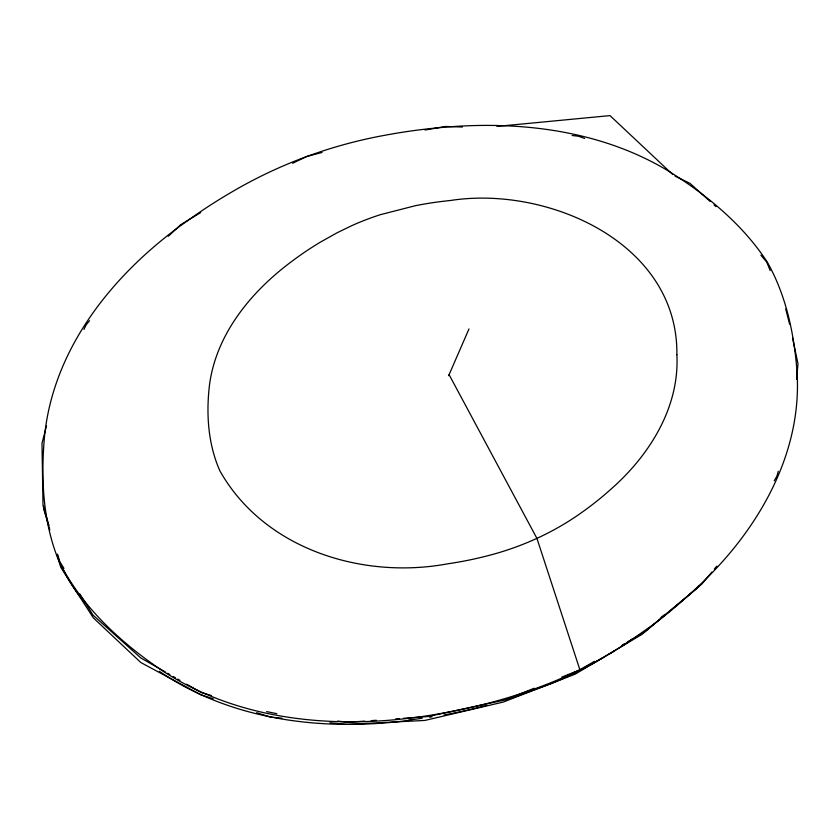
<?xml version="1.0" encoding="UTF-8"?>
<svg xmlns="http://www.w3.org/2000/svg" width="840" height="840" viewBox="0 0 840 840"><rect width="100%" height="100%" fill="white"/><g stroke="black" fill="none" stroke-linecap="round" stroke-linejoin="round"><path stroke-width="1.26" d="M796.541 379.459L798 363.836L792.582 338.216M46.526 425.796L42 443.32L42.998 505.344L48.972 525.378M778.292 471.251L776.853 476.259L774.249 480.816M448.655 375.69L468.983 328.933M83.958 329.406L86.236 324.713L89.544 320.691M711.806 572.114L701.788 584.115L644.626 631.985L627.889 641.771M714.304 569.121L716.814 566.118M698.46 586.268L695.95 589.218L641.781 634.473L575.222 674.131L503.233 702.072L424.851 720.437L346.752 724.395L329.91 722.778M168.273 236.261L180.642 224.753L200.686 212.562M621.191 646.538L632.793 638.673M609.095 654.182L627.102 642.936L653.394 624.446A574.172 503.832 12.4 0 0 697 587.528C757.145 531.962 803.523 453.548 796.824 369.18C793.821 332.157 785.715 294.556 767.214 262.007C742.634 224.375 706.913 195.059 669.123 171.423C600.852 130.011 518.28 120.309 439.981 127.638A630.756 594.058 50.8 0 0 385.203 135.209C331.737 144.91 279.993 163.79 233.09 191.258A627.638 586.845 49.9 0 0 185.882 221.886C114.419 272.559 53.046 347.361 44.426 437.356C40.782 479.094 42.956 522.827 59.252 561.918C82.561 608.055 122.357 644.207 164.934 672.409C244.325 723.062 343.381 729.876 434.28 714.63A570.528 499.139 13.8 0 0 495.863 701.159C533.106 690.879 569.384 676.736 603.015 657.636M614.838 650.685L597.44 661.038A447.762 401.552 16.5 0 1 550.893 683.781L510.993 698.26M594.416 661.332L579.904 669.816L561.865 677.093M622.314 645.025L624.54 643.724M292.677 163.244L306.831 156.44L322.035 152.481M534.198 688.254L505.334 699.899L427.959 716.53L403.442 718.305M425.072 130.011L445.505 126.473L462.378 127.019M408.481 720.206L422.153 718.242M429.608 717.182L432.086 716.825M411.358 720.079C325.332 731.703 232.47 721.235 159.369 671.328M496.965 126.41L609.998 115.605L672.767 174.573M364.728 721.109L347.949 722.316L337.617 721.067M371.185 720.636L376.341 720.269M395.703 718.861L399.567 718.589M281.967 718.179L270.302 717.056L256.662 712.688M575.642 672.284L577.164 672.126L579.904 669.816L536.938 538.409L449.096 374.671M572.145 135.503L578.582 136.248L584.64 138.464M276.875 713.696L266.668 711.596M211.271 695.447L201.191 692.517L186.648 684.191M213.266 698.764L200.876 694.785L140.847 662.55L93.345 617.873L60.774 567.315L57.12 554.841M675.003 176.106L690.071 183.414L710.168 201.464M165.386 672.021L140.774 657.93L93.02 615.153L79.873 593.985M167.633 673.302L169.869 674.583M173.219 676.505L175.455 677.786M177.702 679.067L179.939 680.348M714 204.897L715.911 206.619M760.883 255.181L766.794 262.175L770.186 270.585M84.945 603.078C74.939 590.51 65.772 577.028 59.766 562.054M63.956 568.375L59.798 561.687L57.561 554.179M785.704 308.994L789.6 324.125M56.931 554.411L59.252 560.847M49.823 529.883L43.617 508.662L43.596 506.058M486.885 705.296A562.601 493.353 13.7 0 1 444.045 714.976M663.957 615.038A566.139 497.931 12.4 0 1 661.028 617.432M676.893 354.732C679.623 407.715 649.037 455.963 610.375 489.678A360.769 319.316 16.1 0 1 582.771 511.739C553.56 532.791 520.181 547.743 485.268 556.364A359.425 317.363 17 0 1 447.752 563.808C362.387 579.695 264.096 549.318 219.859 470.799C207.9 443.825 206.01 413.123 209.601 384.122C216.626 333.491 251.234 291.711 291.039 261.954A379.817 352.096 36.3 0 1 320.05 242.34L336.851 232.901L351.866 225.614A293.517 270.585 29.6 0 1 380.436 214.662L415.464 205.684A380.951 354.721 35.8 0 1 450.334 200.508C547.228 185.409 678.216 242.498 676.893 354.732"/></g></svg>
